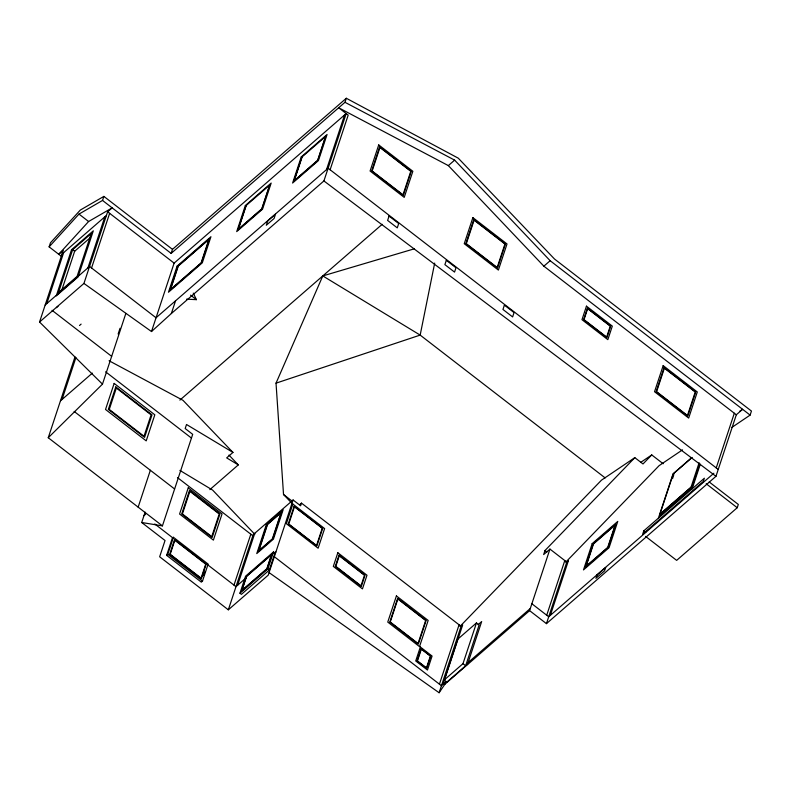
<?xml version="1.0" encoding="UTF-8"?>
<svg xmlns="http://www.w3.org/2000/svg" width="791" height="791" viewBox="0 0 791 791"><rect width="100%" height="100%" fill="white"/><g stroke="black" fill="none" stroke-linecap="round" stroke-linejoin="round"><path stroke-width="1.19" d="M434.684 263.096L420.169 335.097L276.029 383.16L283.524 494.494L291.612 502.967M49.121 246.861L50.456 242.817L80.326 210.05L103.878 196.395L172.468 249.353L171.123 253.397L102.533 200.439L78.991 214.094L49.121 246.861L61.639 256.521M39.55 322.026L63.25 250.361L58.732 254.287L88.602 221.51L112.154 207.865L107.635 211.78L83.935 283.445L39.55 322.026L102.474 384.139L48.251 437.739L162.422 525.877L192.688 434.338L185.183 428.544L186.518 424.5L232.959 452.422L226.671 457.89L238.309 464.89L209.842 489.629M46.778 303.625L63.646 252.636M72.653 249.709L58.475 292.581L77.073 276.425L91.242 233.553L72.653 249.709L74.651 251.251L61.619 290.653M102.533 200.439L103.878 196.395M87.949 267.842L104.817 216.853M91.558 267.981L109.633 213.323M48.251 437.739L74.997 356.879M62.064 399.455L75.906 357.591M118.146 334.01L120.034 328.285M102.474 384.139L125.868 313.374M151.496 331.538L174.119 263.116L346.191 113.568L323.915 180.941L171.34 313.543L151.496 331.538L83.935 283.445M171.34 313.543L175.543 300.827M138.158 507.15L150.349 470.269M246.149 205.739L238.378 229.232L261.732 208.943L269.504 185.45M269.069 572.605L439.114 692.738L461.074 626.334L301.48 503.116L300.6 505.775L293.095 499.981L268.238 575.136L228.332 609.812L159.653 556.785L165.032 540.51L141.708 522.505L145.129 512.153M166.634 555.351L172.27 538.315L173.437 537.297L208.122 564.072L202.496 581.108L201.319 582.136L166.634 555.351L167.801 554.333L173.437 537.297M302.043 157.162L294.272 180.655L317.626 160.365L325.398 136.873M171.123 253.397L344.975 102.306L346.31 98.262L458.276 158.18L554.491 259.003L751.45 411.063L750.115 415.107L731.784 427.476M326.505 169.63L344.589 114.972M330.114 169.768L348.188 115.11L338.686 107.774L448.349 165.606L543.862 266.181L736.322 414.771L715.964 476.311L546.443 623.644L529.594 610.632L549.943 549.092L566.791 562.104L546.443 623.644M203.574 575.314L204.701 571.913M233.988 585.113L250.826 534.202M228.332 609.812L253.189 534.657L293.095 499.981M237.597 585.261L254.791 533.263M239.95 593.22L245.586 576.184L273.508 551.92L274.961 553.038L269.326 570.074L241.403 594.348L239.95 593.22L267.872 568.956L273.508 551.92M439.43 684.185L459.077 624.791M444.226 679.993L457.702 639.237L476.469 622.922L479.128 624.979L465.652 665.735L446.885 682.05L444.226 679.993L462.982 663.679L476.469 622.922M443.039 684.324L462.686 624.93L461.074 626.334M439.114 692.738L444.819 684.314L445.531 682.158L441.437 685.728L274.329 556.706M467.412 664.677L481.67 621.558L478.061 624.702M663.174 463.744L651.754 454.924L643.004 463.961L634.827 457.653L544.999 550.516L543.654 554.56L549.943 549.092M546.719 615.22L564.794 560.562M550.328 615.368L568.403 560.71L566.791 562.104M643.765 530.88L642.688 534.152L703.268 481.501L704.356 478.219L643.765 530.88L645.713 532.373M658.389 518.164L672.963 474.106L692.125 457.455M699.728 463.447L691.591 488.037L660.495 515.07L659.832 514.555L673.388 473.562L691.68 457.663M672.548 478.634L673.675 475.213M659.832 514.555L690.929 487.523L699.115 462.775M692.145 488.828L700.203 464.475M716.241 467.886L734.315 413.228M645.594 536.407L676.651 560.374L737.232 507.723L738.319 504.45L709.211 481.966M276.029 383.16L322.787 275.921L414.375 248.799M459.937 626.472L601.476 480.157L634.827 457.653M565.654 562.253L659.091 465.662L682.514 449.852M62.034 254.03L106.419 215.459M74.651 251.251L90.451 237.518M45.176 305.019L89.561 266.438L156.045 317.774L328.117 168.226L718.238 469.429M56.418 307.679L58.02 306.275M79.515 325.506L81.117 324.112M172.468 249.353L346.31 98.262M60.452 400.859L92.369 373.115M448.349 165.606L454.637 160.138L550.15 260.723L750.115 415.107M179.883 400.117L382.182 224.308M143.982 515.623L145.593 514.219M543.862 266.181L550.15 260.723M299.68 504.678L301.48 503.116M245.803 578.122L235.985 586.655L206.609 563.973M274.072 553.562L275.891 551.98M736.322 414.771L742.601 409.303L739.545 411.369M468.124 662.522L530.306 608.487M444.819 684.314L529.594 610.632M659.971 514.14L691.067 487.118M713.848 473.245L548.717 616.762L531.868 603.751M640.542 462.488L651.754 454.924M186.577 299.166L196.405 299.66L193.281 293.105M141.708 522.505L162.422 525.877M344.975 102.306L454.637 160.138M109.069 360.755L182.978 400.315L232.959 452.422M179.893 470.408L212.621 490.094L254.791 534.271M322.787 275.921L420.169 335.097L605.155 477.912M323.915 180.941L715.964 476.311M706.185 483.746L737.232 507.723M673.388 473.562L674.051 474.076M690.929 487.523L691.591 488.037M107.635 211.78L174.119 263.116M544.999 550.516L546.947 552.019M190.552 295.142L196.405 299.66M78.991 214.094L88.602 221.51M52.058 310.329L111.66 356.355M283.524 494.494L292.324 501.286M105.618 371.81L191.452 438.076M462.982 663.679L465.652 665.735M177.481 477.576L252.823 535.744M74.166 411.449L174.613 488.996M267.872 568.956L269.326 570.074M154.779 523.958L173.358 538.305M185.094 547.362L187.052 548.875M167.801 554.333L202.496 581.108M228.965 455.102L238.309 464.89M71.526 249.748L56.27 295.903L78.052 276.969L93.308 230.824L71.526 249.748M114.151 383.408L105.529 409.471L146.206 440.874L154.818 414.81L114.151 383.408M115.793 386.898L108.347 409.422L144.555 437.383L152.01 414.86L115.793 386.898M116.336 388.035L109.267 409.412L144.021 436.246L151.091 414.87L116.336 388.035M177.105 266.122L168.473 292.225L202.308 262.82L210.94 236.717L177.105 266.122M178.024 266.043L170.055 290.129L201.389 262.899L209.358 238.813L178.024 266.043M178.301 266.013L170.53 289.516L201.112 262.928L208.883 239.436L178.301 266.013M245.339 205.512L236.707 231.615L262.543 209.17L271.175 183.067L245.339 205.512M245.961 205.69L238.002 229.776L261.91 208.992L269.879 184.906L245.961 205.69M267.734 220.916L266.3 225.247L274.082 218.494L275.515 214.153L267.734 220.916M188.238 487.849L179.587 514.021L213.392 540.115L222.044 513.942L188.238 487.849M189.484 490.479L181.712 513.982L212.146 537.475L219.918 513.982L189.484 490.479M189.889 491.349L182.414 513.962L211.741 536.605L219.216 514.002L189.889 491.349M174.554 539.67L169.719 554.293L201.379 578.735L206.214 564.112L174.554 539.67M301.233 156.934L292.601 183.037L318.427 160.593L327.069 134.49L301.233 156.934M174.851 540.283L170.213 554.293L201.082 578.122L205.719 564.121L174.851 540.283M301.855 157.112L293.896 181.198L317.804 160.415L325.773 136.329L301.855 157.112M378.721 144.921L370.089 171.024L404.221 197.374L412.853 171.271L378.721 144.921M379.65 146.899L371.681 170.994L403.291 195.397L411.251 171.301L379.65 146.899M379.927 147.482L372.156 170.985L403.015 194.804L410.786 171.311L379.927 147.482M246.406 576.323L241.562 590.956L267.051 568.808L271.886 554.184L246.406 576.323M246.614 576.362L241.987 590.363L266.834 568.769L271.461 554.768L246.614 576.362M266.468 524.235L256.759 553.581L273.449 539.076L283.148 509.73L266.468 524.235M267.259 524.374L258.321 551.386L272.648 538.938L281.586 511.925L267.259 524.374M267.546 524.433L258.904 550.585L272.361 538.889L281.013 512.726L267.546 524.433M292.858 504.065L286.372 523.691L318.13 548.212L324.617 528.586L292.858 504.065M389.043 216.081L387.62 220.412L397.27 227.867L398.704 223.537L389.043 216.081M294.153 506.27L288.3 523.978L316.835 545.998L322.688 528.299L294.153 506.27M294.45 506.784L288.745 524.038L316.538 545.493L322.244 528.24L294.45 506.784M337.836 552.731L333.318 566.396L362.456 588.89L366.975 575.225L337.836 552.731M338.993 555.193L335.305 566.356L361.309 586.438L364.997 575.265L338.993 555.193M339.29 555.826L335.809 566.346L361.003 585.805L364.483 575.275L339.29 555.826M446.322 260.298L444.888 264.639L454.548 272.094L455.982 267.763L446.322 260.298M472.88 217.614L464.248 243.717L498.379 270.067L507.011 243.964L472.88 217.614M473.809 219.591L465.84 243.687L497.45 268.09L505.409 243.994L473.809 219.591M474.086 220.185L466.314 243.677L497.173 267.506L504.945 244.004L474.086 220.185M396.41 595.92L387.758 622.082L419.517 646.603L428.168 620.441L396.41 595.92M397.606 598.441L389.795 622.042L418.33 644.072L426.131 620.47L397.606 598.441M397.873 599.024L390.26 622.033L418.053 643.498L425.667 620.48L397.873 599.024M504.391 305.138L502.957 309.469L512.617 316.924L514.051 312.593L504.391 305.138M420.337 646.998L415.72 660.96L427.456 670.026L432.074 656.065L420.337 646.998M421.128 648.689L417.075 660.94L426.665 668.336L430.709 656.085L421.128 648.689M421.336 649.124L417.43 660.93L426.458 667.901L430.363 656.095L421.336 649.124M586.457 306.157L581.988 319.683L607.834 339.646L612.313 326.119L586.457 306.157M587.406 308.183L583.62 319.653L606.885 337.619L610.682 326.139L587.406 308.183M587.654 308.688L584.025 319.653L606.648 337.114L610.266 326.149L587.654 308.688M592.162 543.654L583.481 569.915L609.08 547.669L617.761 521.407L592.162 543.654M593.161 543.832L585.449 567.167L608.081 547.491L615.793 524.156L593.161 543.832M593.537 543.892L586.19 566.129L607.706 547.431L615.052 525.194L593.537 543.892M663.165 365.62L654.533 391.713L688.664 418.073L697.296 391.97L663.165 365.62M664.104 367.597L656.135 391.683L687.735 416.086L695.704 392L664.104 367.597M664.371 368.181L656.609 391.683L687.458 415.502L695.23 392.01L664.371 368.181M597.017 575.008L595.93 578.32L604.611 570.776L605.698 567.463L597.017 575.008"/></g></svg>
